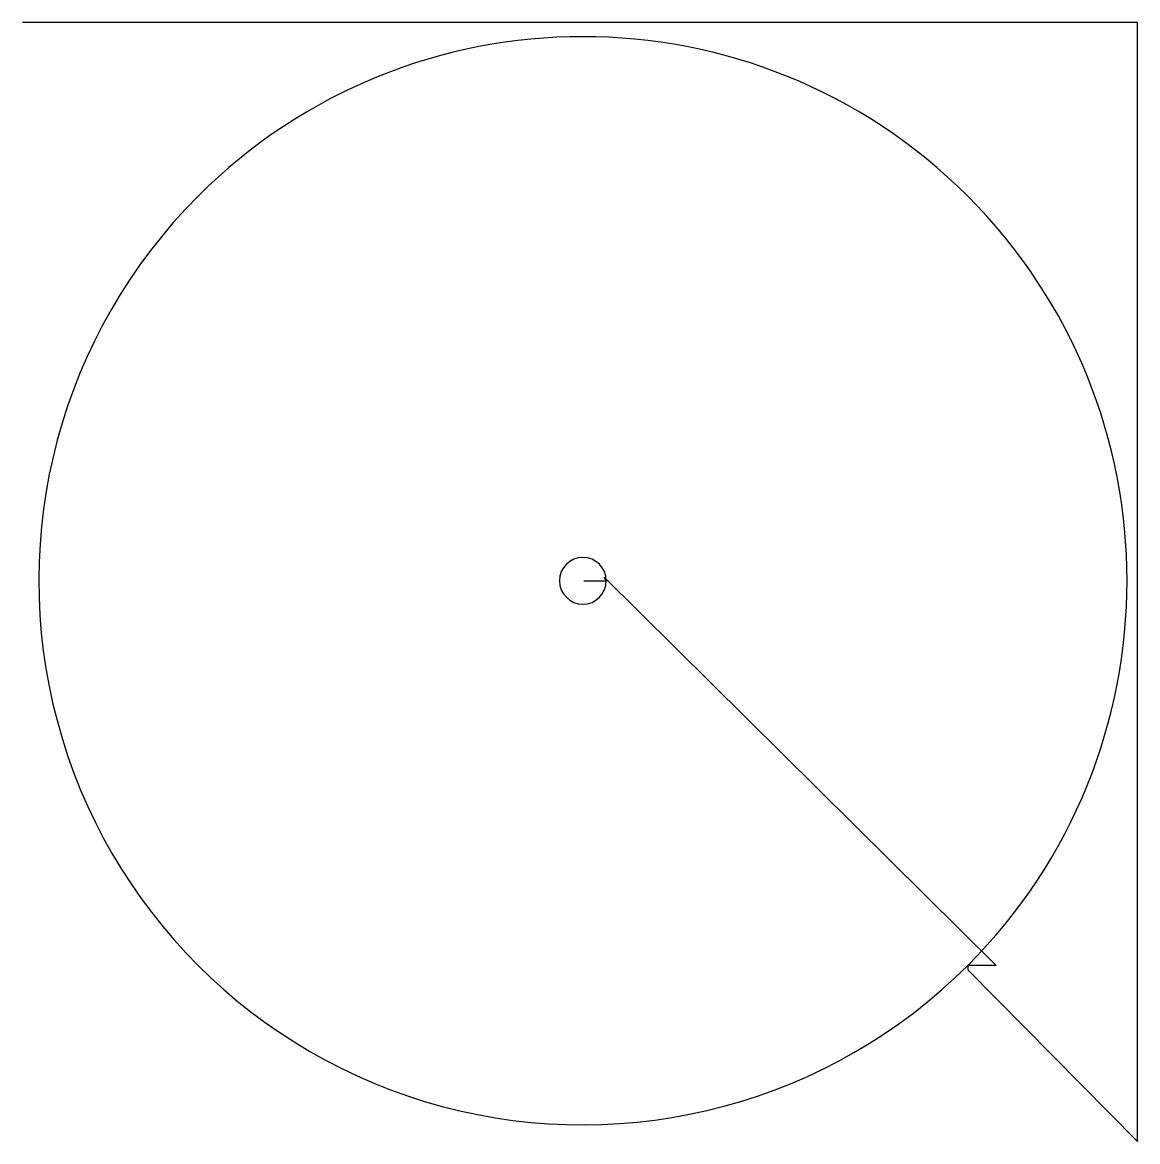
# Model space of a CAD drawing. Header units: metres. Extents: x 0 to 1190, y 0 to 1195.
import ezdxf

# ---------------------------------------------------------------- set-up
doc = ezdxf.new("R2010")
doc.units = ezdxf.units.M

msp = doc.modelspace()

# ---------------------------------------------------------------- linework, layer by layer
at = {"layer": 'TOOL_0'}
for p, q in [((1.001, 1194.632), (0.001, 1194.632)), ((1190.336, 1194.632), (1.001, 1194.632)), ((1190.336, 1.001), (1190.336, 1194.632)), ((599.429, 598.434), (623.26, 598.628)), ((623.26, 598.628), (621.068, 602.523)), ((621.068, 602.523), (1039.227, 187.947)), ((1039.227, 187.947), (1008.959, 188.023)), ((1008.959, 188.023), (1009.212, 183.316)), ((1009.212, 183.316), (1190.336, 0.001)), ((1190.336, 0.001), (1190.336, 1.001)), ((1190.336, 1.001), (1190.336, 0.001)), ((1190.336, 0.001), (1190.336, 1.001))]:
    msp.add_line(p, q, dxfattribs=at)
for centre, radius, start, end in [((598.26, 598.629), 580.75, 315.006488, 135.006139), ((598.26, 598.629), 580.75, 135.006139, 315.006488), ((598.26, 598.628), 25, 0, 180), ((598.26, 598.628), 25, 180, 0)]:
    msp.add_arc(centre, radius, start, end, dxfattribs=at)

doc.saveas('drawing.dxf')
